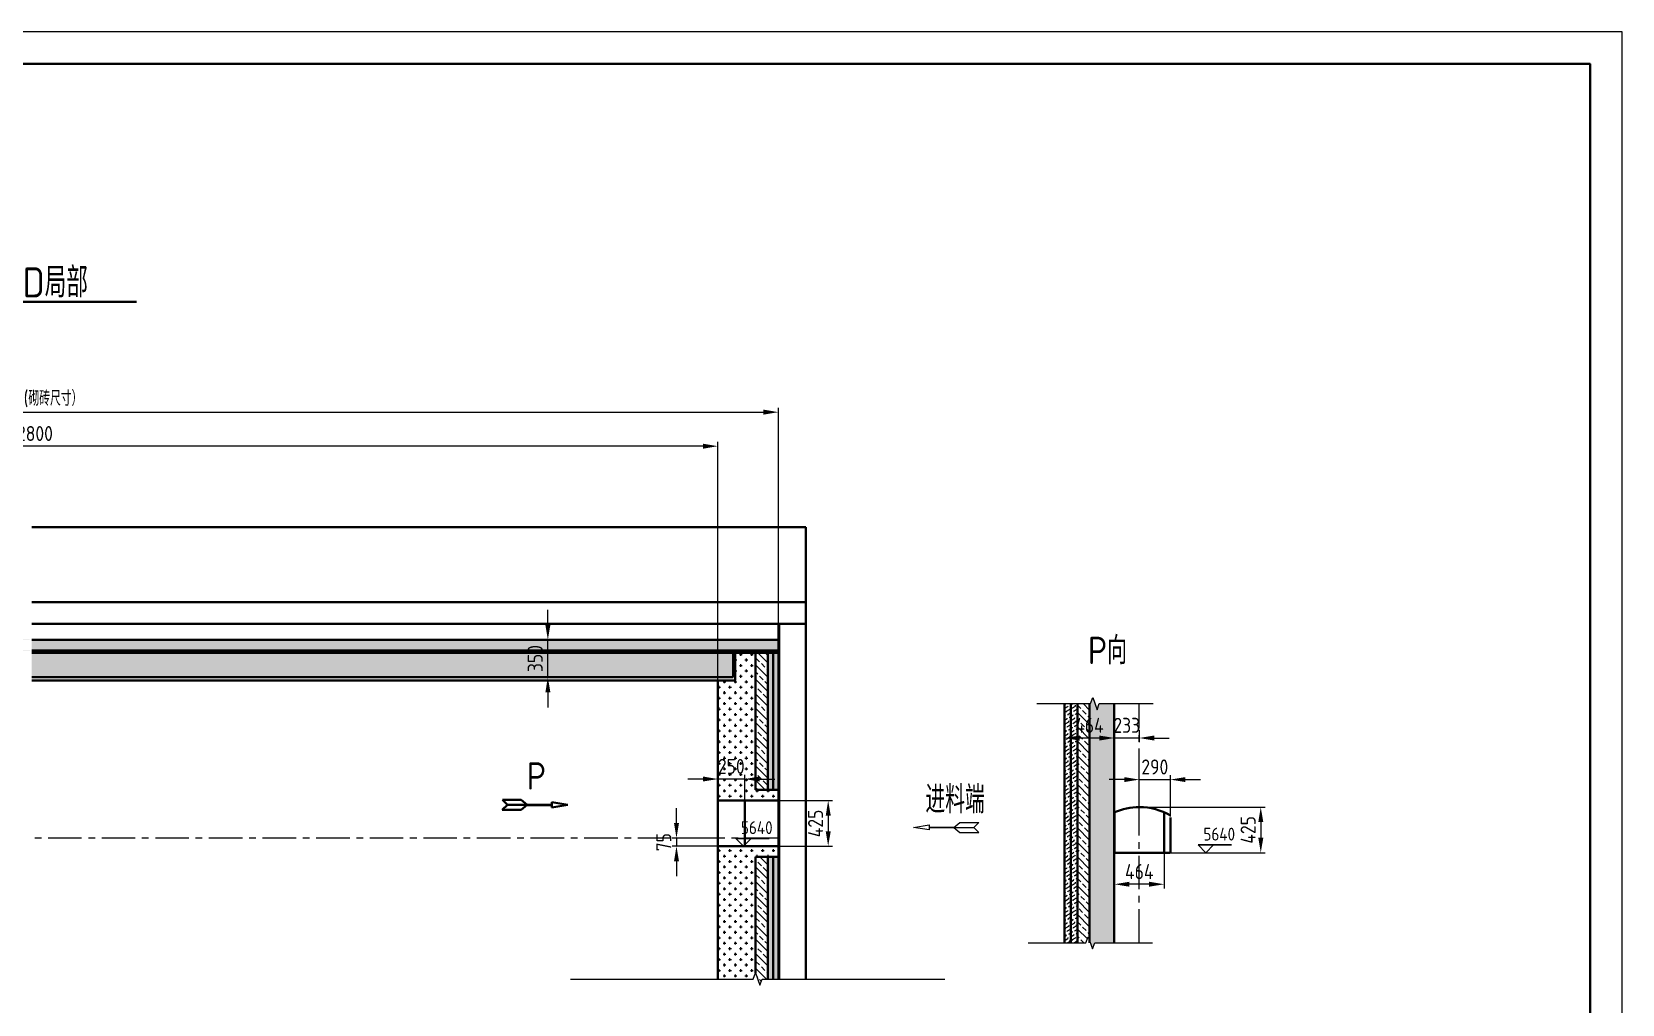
# Model space of a CAD drawing. Header units: millimetres. Extents: x 52110 to 400893, y -153728 to 31997.
# Drawn here: x 334012 to 348847, y -18349 to -9279 of the extents above; entities that cross this region are included whole.
import ezdxf
from ezdxf.enums import TextEntityAlignment as Align

# ---------------------------------------------------------------- set-up
doc = ezdxf.new("R2010")
doc.units = ezdxf.units.MM
doc.header["$LTSCALE"] = 500
doc.linetypes.add('CENTER', pattern=[2, 1.25, -0.25, 0.25, -0.25])
doc.linetypes.add('DASHED2', pattern=[0.375, 0.25, -0.125])
for name, color, linetype, lineweight in [('BIAOZHU', 3, 'Continuous', 25), ('SHI', 7, 'Continuous', 40), ('WEN', 3, 'Continuous', 20), ('XI', 2, 'Continuous', 20), ('XU', 6, 'DASHED2', 20), ('ZHONG', 1, 'CENTER', 20)]:
    doc.layers.add(name, color=color, linetype=linetype, lineweight=lineweight)
doc.styles.add('GB', font='gbenor.shx', dxfattribs={"bigfont": 'gbcbig.shx'})
doc.dimstyles.new('ISO-25$0', dxfattribs={"dimscale": 40, "dimtxt": 3.5, "dimasz": 3.5, "dimexe": 1, "dimexo": 0.2, "dimgap": 1.2, "dimtad": 1, "dimtoh": 1, "dimdec": 1, "dimzin": 9, "dimdsep": 46, "dimtxsty": 'GB', "dimcen": 0, "dimclrd": 3, "dimclre": 3, "dimclrt": 256, "dimadec": 0, "dimazin": 2, "dimtfac": 1, "dimtdec": 1, "dimtix": 1, "dimtmove": 0, "dimatfit": 3, "dimldrblk": 'DOTSMALL', "dimfxl": 0, "dimlwd": -1, "dimlwe": 20, "dimarcsym": 0})
pattern_1 = [(30, (0, 0), (-15.875, 27.4963066), [31.75, -31.75]), (75, (27.496, 15.875), (-15.8750069, 27.4963184), [7.9375, -29.0263, 7.9375, -44.9013])]

# ---------------------------------------------------------------- blocks, each defined once
blk = doc.blocks.new('*D511')
at = {"layer": 'Defpoints', "color": 0}
for p in [(338390, -14950), (338826, -14950), (338390, -15300)]:
    blk.add_point(p, dxfattribs=at)
at = {"layer": 'WEN', "color": 3, "linetype": 'ByBlock'}
for p, q in [((338826, -14810), (338826, -14670)), ((338826, -15300), (338826, -14950)), ((338826, -15440), (338826, -15580))]:
    blk.add_line(p, q, dxfattribs=at)
at = {"layer": 'WEN', "color": 3, "linetype": 'ByBlock', "lineweight": 20}
for p, q in [((338398, -14950), (338866, -14950)), ((338398, -15300), (338866, -15300))]:
    blk.add_line(p, q, dxfattribs=at)
at = {"layer": 'WEN', "color": 3}
for points in [[(338803, -14810), (338850, -14810), (338826, -14950)], [(338803, -15440), (338850, -15440), (338826, -15300)]]:
    blk.add_solid(points, dxfattribs=at)
at = {"layer": 'WEN', "insert": (338708, -15125), "char_height": 140, "attachment_point": 5, "rotation": 90, "style": 'GB'}
blk.add_mtext('350', dxfattribs=at)
blk = doc.blocks.new('_DotSmall')
at = {"color": 0, "linetype": 'ByBlock', "const_width": 0.5}
blk.add_lwpolyline([(-0.0625, 0, 1), (0.0625, 0, 1)], format="xyb", close=True, dxfattribs=at)
blk = doc.blocks.new('*D512')
at = {"layer": 'Defpoints', "color": 0}
for p in [(327612, -13144), (327612, -15425), (340412, -15425)]:
    blk.add_point(p, dxfattribs=at)
at = {"layer": 'WEN', "color": 3, "linetype": 'ByBlock', "lineweight": 20}
for p, q in [((327612, -15417), (327612, -13104)), ((340412, -15417), (340412, -13104))]:
    blk.add_line(p, q, dxfattribs=at)
at = {"layer": 'WEN', "color": 3, "linetype": 'ByBlock'}
blk.add_line((340272, -13144), (327752, -13144), dxfattribs=at)
at = {"layer": 'WEN', "color": 3}
for points in [[(327752, -13121), (327752, -13168), (327612, -13144)], [(340272, -13121), (340272, -13168), (340412, -13144)]]:
    blk.add_solid(points, dxfattribs=at)
at = {"layer": 'WEN', "insert": (334012, -13026), "char_height": 140, "attachment_point": 5, "style": 'GB'}
blk.add_mtext('12800', dxfattribs=at)
blk = doc.blocks.new('*D513')
at = {"layer": 'Defpoints', "color": 0}
for p in [(340977, -12827), (327047, -15070), (340977, -15070)]:
    blk.add_point(p, dxfattribs=at)
at = {"layer": 'WEN', "color": 3, "linetype": 'ByBlock', "lineweight": 20}
for p, q in [((327047, -15062), (327047, -12787)), ((340977, -15062), (340977, -12787))]:
    blk.add_line(p, q, dxfattribs=at)
at = {"layer": 'WEN', "color": 3, "linetype": 'ByBlock'}
blk.add_line((327187, -12827), (340837, -12827), dxfattribs=at)
at = {"layer": 'WEN', "color": 3}
for points in [[(327187, -12803), (327187, -12850), (327047, -12827)], [(340837, -12803), (340837, -12850), (340977, -12827)]]:
    blk.add_solid(points, dxfattribs=at)
at = {"layer": 'WEN', "insert": (334012, -12704), "char_height": 140, "attachment_point": 5, "style": 'GB'}
blk.add_mtext('13930(砌砖尺寸）', dxfattribs=at)
blk = doc.blocks.new('*D516')
at = {"layer": 'Defpoints', "color": 0}
for p in [(340969, -16450), (340969, -16875), (341441, -16875)]:
    blk.add_point(p, dxfattribs=at)
at = {"layer": 'WEN', "color": 3, "linetype": 'ByBlock', "lineweight": 20}
for p, q in [((340977, -16450), (341481, -16450)), ((340977, -16875), (341481, -16875))]:
    blk.add_line(p, q, dxfattribs=at)
at = {"layer": 'WEN', "color": 3, "linetype": 'ByBlock'}
blk.add_line((341441, -16590), (341441, -16735), dxfattribs=at)
at = {"layer": 'WEN', "color": 3}
for points in [[(341418, -16590), (341465, -16590), (341441, -16450)], [(341418, -16735), (341465, -16735), (341441, -16875)]]:
    blk.add_solid(points, dxfattribs=at)
at = {"layer": 'WEN', "insert": (341323, -16663), "char_height": 140, "attachment_point": 5, "rotation": 90, "style": 'GB'}
blk.add_mtext('425', dxfattribs=at)
blk = doc.blocks.new('*D517')
at = {"layer": 'Defpoints', "color": 0}
for p in [(340026, -16875), (340412, -16800), (340412, -16875)]:
    blk.add_point(p, dxfattribs=at)
at = {"layer": 'WEN', "color": 3, "linetype": 'ByBlock'}
for p, q in [((340026, -16660), (340026, -16520)), ((340026, -16800), (340026, -16875)), ((340026, -17015), (340026, -17155))]:
    blk.add_line(p, q, dxfattribs=at)
at = {"layer": 'WEN', "color": 3, "linetype": 'ByBlock', "lineweight": 20}
for p, q in [((340404, -16800), (339986, -16800)), ((340404, -16875), (339986, -16875))]:
    blk.add_line(p, q, dxfattribs=at)
at = {"layer": 'WEN', "color": 3}
for points in [[(340003, -16660), (340049, -16660), (340026, -16800)], [(340003, -17015), (340049, -17015), (340026, -16875)]]:
    blk.add_solid(points, dxfattribs=at)
at = {"layer": 'WEN', "insert": (339908, -16838), "char_height": 140, "attachment_point": 5, "rotation": 90, "style": 'GB'}
blk.add_mtext('75', dxfattribs=at)
blk = doc.blocks.new('正标高')
at = {"layer": 'BIAOZHU'}
for p, q in [((-2.4, 2.4), (8, 2.4)), ((-2.4, 2.4), (0, 0)), ((2.4, 2.4), (0, 0))]:
    blk.add_line(p, q, dxfattribs=at)
at = {"layer": 'BIAOZHU', "style": 'GB', "flags": 10}
blk.add_attdef('+', (-3.12, 3.76), '', height=4, dxfattribs=at)
at = {"layer": 'BIAOZHU', "style": 'GB'}
blk.add_attdef('1000', (-0.7624, 3.76), '', height=4, dxfattribs=at)
blk = doc.blocks.new('箭头细箭')
for p, q in [((-19.07, -1.43), (-17.58, 0.01)), ((-13.55, 1.45), (-19.05, 1.45)), ((-19.05, 1.45), (-17.58, 0.01)), ((-11.83, 0.01), (-17.58, 0.01)), ((-11.83, 0.01), (-13.57, -1.43)), ((-11.83, 0.01), (-13.55, 1.45)), ((-11.83, -0.04), (-11.83, 0.06)), ((-4.64, 0.06), (-11.83, 0.06)), ((-4.64, 0.76), (-4.64, 0.06)), ((0, 0), (-4.64, 0.76)), ((-4.64, -0.74), (0, 0)), ((-13.57, -1.43), (-19.07, -1.43)), ((-4.64, -0.04), (-11.83, -0.04)), ((-4.64, -0.04), (-4.64, -0.74))]:
    blk.add_line(p, q)
blk = doc.blocks.new('*D527')
at = {"layer": 'Defpoints', "color": 0}
for p in [(344343, -16511), (344633, -16936), (345476, -16936)]:
    blk.add_point(p, dxfattribs=at)
at = {"layer": 'WEN', "color": 3, "linetype": 'ByBlock', "lineweight": 20}
for p, q in [((344351, -16511), (345516, -16511)), ((344641, -16936), (345516, -16936))]:
    blk.add_line(p, q, dxfattribs=at)
at = {"layer": 'WEN', "color": 3, "linetype": 'ByBlock'}
blk.add_line((345476, -16651), (345476, -16796), dxfattribs=at)
at = {"layer": 'WEN', "color": 3}
for points in [[(345453, -16651), (345500, -16651), (345476, -16511)], [(345453, -16796), (345500, -16796), (345476, -16936)]]:
    blk.add_solid(points, dxfattribs=at)
at = {"layer": 'WEN', "insert": (345358, -16723), "char_height": 140, "attachment_point": 5, "rotation": 90, "style": 'GB'}
blk.add_mtext('425', dxfattribs=at)
blk = doc.blocks.new('*D528')
at = {"layer": 'Defpoints', "color": 0}
for p in [(344633, -16254), (344343, -16605), (344633, -16605)]:
    blk.add_point(p, dxfattribs=at)
at = {"layer": 'WEN', "color": 3, "linetype": 'ByBlock'}
for p, q in [((344203, -16254), (344063, -16254)), ((344343, -16254), (344633, -16254)), ((344773, -16254), (344913, -16254))]:
    blk.add_line(p, q, dxfattribs=at)
at = {"layer": 'WEN', "color": 3, "linetype": 'ByBlock', "lineweight": 20}
for p, q in [((344343, -16597), (344343, -16214)), ((344633, -16597), (344633, -16214))]:
    blk.add_line(p, q, dxfattribs=at)
at = {"layer": 'WEN', "color": 3}
for points in [[(344203, -16231), (344203, -16277), (344343, -16254)], [(344773, -16231), (344773, -16277), (344633, -16254)]]:
    blk.add_solid(points, dxfattribs=at)
at = {"layer": 'WEN', "insert": (344488, -16136), "char_height": 140, "attachment_point": 5, "style": 'GB'}
blk.add_mtext('290', dxfattribs=at)
blk = doc.blocks.new('*D529')
at = {"layer": 'Defpoints', "color": 0}
for p in [(344110, -15782), (344110, -15866), (344343, -15782)]:
    blk.add_point(p, dxfattribs=at)
at = {"layer": 'WEN', "color": 3, "linetype": 'ByBlock'}
for p, q in [((343970, -15866), (343830, -15866)), ((344343, -15866), (344110, -15866)), ((344483, -15866), (344623, -15866))]:
    blk.add_line(p, q, dxfattribs=at)
at = {"layer": 'WEN', "color": 3, "linetype": 'ByBlock', "lineweight": 20}
for p, q in [((344110, -15790), (344110, -15906)), ((344343, -15790), (344343, -15906))]:
    blk.add_line(p, q, dxfattribs=at)
at = {"layer": 'WEN', "color": 3}
for points in [[(343970, -15843), (343970, -15890), (344110, -15866)], [(344483, -15843), (344483, -15890), (344343, -15866)]]:
    blk.add_solid(points, dxfattribs=at)
at = {"layer": 'WEN', "insert": (344226, -15748), "char_height": 140, "attachment_point": 5, "style": 'GB'}
blk.add_mtext('233', dxfattribs=at)
blk = doc.blocks.new('*D530')
at = {"layer": 'Defpoints', "color": 0}
for p in [(344111, -16929), (344575, -16936), (344111, -17230)]:
    blk.add_point(p, dxfattribs=at)
at = {"layer": 'WEN', "color": 3, "linetype": 'ByBlock', "lineweight": 20}
for p, q in [((344111, -16937), (344111, -17270)), ((344575, -16944), (344575, -17270))]:
    blk.add_line(p, q, dxfattribs=at)
at = {"layer": 'WEN', "color": 3, "linetype": 'ByBlock'}
blk.add_line((344435, -17230), (344251, -17230), dxfattribs=at)
at = {"layer": 'WEN', "color": 3}
for points in [[(344251, -17207), (344251, -17253), (344111, -17230)], [(344435, -17207), (344435, -17253), (344575, -17230)]]:
    blk.add_solid(points, dxfattribs=at)
at = {"layer": 'WEN', "insert": (344343, -17112), "char_height": 140, "attachment_point": 5, "style": 'GB'}
blk.add_mtext('464', dxfattribs=at)
blk = doc.blocks.new('*D531')
at = {"layer": 'Defpoints', "color": 0}
for p in [(343646, -15866), (343646, -15866), (344110, -15866)]:
    blk.add_point(p, dxfattribs=at)
at = {"layer": 'WEN', "color": 3, "linetype": 'ByBlock', "lineweight": 20}
for p, q in [((343646, -15858), (343646, -15826)), ((344110, -15858), (344110, -15826))]:
    blk.add_line(p, q, dxfattribs=at)
at = {"layer": 'WEN', "color": 3, "linetype": 'ByBlock'}
blk.add_line((343970, -15866), (343786, -15866), dxfattribs=at)
at = {"layer": 'WEN', "color": 3}
for points in [[(343786, -15843), (343786, -15890), (343646, -15866)], [(343970, -15843), (343970, -15890), (344110, -15866)]]:
    blk.add_solid(points, dxfattribs=at)
at = {"layer": 'WEN', "insert": (343878, -15748), "char_height": 140, "attachment_point": 5, "style": 'GB'}
blk.add_mtext('464', dxfattribs=at)
blk = doc.blocks.new('*D597')
at = {"layer": 'Defpoints', "color": 0}
for p in [(340412, -16249), (340412, -16450), (340662, -16450)]:
    blk.add_point(p, dxfattribs=at)
at = {"layer": 'WEN', "color": 3, "linetype": 'ByBlock'}
for p, q in [((340272, -16249), (340132, -16249)), ((340662, -16249), (340412, -16249)), ((340802, -16249), (340942, -16249))]:
    blk.add_line(p, q, dxfattribs=at)
at = {"layer": 'WEN', "color": 3, "linetype": 'ByBlock', "lineweight": 20}
for p, q in [((340412, -16442), (340412, -16209)), ((340662, -16442), (340662, -16209))]:
    blk.add_line(p, q, dxfattribs=at)
at = {"layer": 'WEN', "color": 3}
for points in [[(340272, -16225), (340272, -16272), (340412, -16249)], [(340802, -16225), (340802, -16272), (340662, -16249)]]:
    blk.add_solid(points, dxfattribs=at)
at = {"layer": 'WEN', "insert": (340537, -16131), "char_height": 140, "attachment_point": 5, "style": 'GB'}
blk.add_mtext('250', dxfattribs=at)

msp = doc.modelspace()

# ---------------------------------------------------------------- hatches: boundary and pattern name
at = {"layer": 'WEN'}
h = msp.add_hatch(dxfattribs=at)
h.set_pattern_fill('ANSI33', color=256, scale=15, angle=90, style=0)
h.paths.add_polyline_path([(327262.4915, -15903.51576), (327147.4915, -15903.51576), (327147.4915, -16375.08698), (327262.4915, -16375.08698)])
h.paths.add_polyline_path([(327262.4915, -15070.08698), (327147.4915, -15070.08698), (327147.4915, -15525.89172), (327262.4915, -15525.89172)])
h.paths.add_polyline_path([(327262.4915, -17085.08698), (327147.4915, -17085.08698), (327147.4915, -18114.23991), (327262.4915, -18114.23991)])
h.paths.add_polyline_path([(327187.57526, -17323.84243), (327472.40775, -17323.84243), (327472.40775, -17138.77372), (327187.57526, -17138.77372)], flags=9)
h.paths.add_polyline_path([(329184.6573, -15265.13291), (329184.6573, -14985.04105), (329004.77887, -14985.04105), (329004.77887, -15265.13291)], flags=9)
h.paths.add_polyline_path([(330301.53389, -13805.15334), (330603.88834, -13805.15334), (330603.88834, -13647.34482), (330301.53389, -13647.34482)], flags=9)
h.paths.add_polyline_path([(330241.72545, -13774.43365), (330305.72545, -13774.43365), (330305.72545, -13710.43365), (330241.72545, -13710.43365)], flags=9)
h.paths.add_polyline_path([(332111.99214, -16709.958), (332393.20535, -16709.958), (332393.20535, -16568.74479), (332111.99214, -16568.74479)], flags=9)
h.paths.add_polyline_path([(332054.79968, -16682.28033), (332114.79968, -16682.28033), (332114.79968, -16622.28033), (332054.79968, -16622.28033)], flags=9)
h.paths.add_polyline_path([(333802.44557, -13125.56001), (334222.53743, -13125.56001), (334222.53743, -12944.65778), (333802.44557, -12944.65778)], flags=9)
h.paths.add_polyline_path([(333548.07632, -12813.8259), (334476.90668, -12813.8259), (334476.90668, -12603.31119), (333548.07632, -12603.31119)], flags=9)
h.paths.add_polyline_path([(326350.03086, -15611.0867), (326639.47241, -15611.0867), (326639.47241, -15463.14121), (326350.03086, -15463.14121)], flags=9)
h.paths.add_polyline_path([(326299.9447, -15582.28698), (326359.9447, -15582.28698), (326359.9447, -15522.28698), (326299.9447, -15522.28698)], flags=9)
h.paths.add_polyline_path([(326429.94519, -16639.96465), (326731.1584, -16639.96465), (326731.1584, -16498.75145), (326429.94519, -16498.75145)], flags=9)
h.paths.add_polyline_path([(326372.75273, -16612.28698), (326432.75273, -16612.28698), (326432.75273, -16552.28698), (326372.75273, -16552.28698)], flags=9)
h.paths.add_polyline_path([(327037.47224, -16594.81591), (327185.49305, -16594.81591), (327185.49305, -16503.56413), (327037.47224, -16503.56413)], flags=9)
h.paths.add_polyline_path([(327883.75098, -16866.66989), (327883.75098, -16593.50407), (327702.98162, -16593.50407), (327702.98162, -16866.66989)], flags=9)
h.paths.add_polyline_path([(326600.9926, -17163.46624), (326600.9926, -16906.70771), (326425.90073, -16906.70771), (326425.90073, -17163.46624)], flags=9)
h.paths.add_polyline_path([(328165.79742, -16928.46624), (328165.79742, -16531.70771), (327985.919, -16531.70771), (327985.919, -16928.46624)], flags=9)
h.paths.add_polyline_path([(326164.92699, -16910.96624), (326164.92699, -16549.20771), (325985.04856, -16549.20771), (325985.04856, -16910.96624)], flags=9)
h.paths.add_polyline_path([(333548.07632, -20351.78355), (334476.90668, -20351.78355), (334476.90668, -20141.26884), (333548.07632, -20141.26884)], flags=9)
h.paths.add_polyline_path([(323336.53687, -15897.91464), (323593.2954, -15897.91464), (323593.2954, -15718.03622), (323336.53687, -15718.03622)], flags=9)
h.paths.add_polyline_path([(323114.99989, -17381.88386), (323399.83238, -17381.88386), (323399.83238, -17196.81515), (323114.99989, -17196.81515)], flags=9)
h.paths.add_polyline_path([(329048.82368, -15998.14879), (329070.17683, -15754.08109), (328895.75125, -15738.82082), (328874.39809, -15982.88853)], flags=9)
h.paths.add_polyline_path([(328101.19848, -16150.90643), (328295.29102, -16178.18436), (328330.36264, -15928.63681), (328136.2701, -15901.35888)], flags=9)
h.paths.add_polyline_path([(326512.39567, -15891.72699), (326706.48821, -15919.00491), (326741.55983, -15669.45736), (326547.46729, -15642.17943)], flags=9)
h.paths.add_polyline_path([(326916.11403, -16538.49404), (326916.11403, -16246.67992), (326731.04532, -16246.67992), (326731.04532, -16538.49404)], flags=9)
h.paths.add_polyline_path([(324283.9138, -16893.42031), (324283.9138, -16566.75365), (324103.01157, -16566.75365), (324103.01157, -16893.42031)], flags=9)
h.paths.add_polyline_path([(327983.30936, -15264.83138), (328120.96684, -15503.26113), (328277.09576, -15413.12005), (328139.43828, -15174.6903)], flags=9)
h.paths.add_polyline_path([(327931.9118, -16154.45198), (328069.56928, -15916.02223), (327913.44036, -15825.88116), (327775.78288, -16064.31091)], flags=9)
h.paths.add_polyline_path([(322545.01322, -16919.16989), (322545.01322, -16541.00407), (322365.18073, -16541.00407), (322365.18073, -16919.16989)], flags=9)
h.paths.add_polyline_path([(322890.20236, -15679.60413), (323124.42608, -15679.60413), (323124.42608, -15469.95707), (322890.20236, -15469.95707)], flags=9)
h.paths.add_polyline_path([(324341.82268, -22807.93309), (324782.76385, -22807.93309), (324782.76385, -22430.99191), (324341.82268, -22430.99191)], flags=9)
h.paths.add_polyline_path([(328517.27181, -23852.15571), (328741.27181, -23852.15571), (328741.27181, -23564.15571), (328517.27181, -23564.15571)], flags=9)
h.paths.add_polyline_path([(343832.47439, -15254.39188), (344252.08223, -15254.39188), (344252.08223, -14877.4507), (343832.47439, -14877.4507)], flags=9)
h.paths.add_polyline_path([(338613.29946, -16385.30824), (338815.96613, -16385.30824), (338815.96613, -16097.30824), (338613.29946, -16097.30824)], flags=9)
h.paths.add_polyline_path([(322901.19078, -15436.91611), (323219.19078, -15436.91611), (323219.19078, -15274.91611), (322901.19078, -15274.91611)], flags=9)
h.paths.add_polyline_path([(346946.53232, -26725.90639), (348348.45069, -26725.90639), (348348.45069, -26512.36834), (346946.53232, -26512.36834)], flags=9)
h.paths.add_polyline_path([(347855.84389, -26060.60864), (348459.13911, -26060.60864), (348459.13911, -25893.27307), (347855.84389, -25893.27307)], flags=9)
h.paths.add_polyline_path([(326005.80331, -25211.88112), (326634.0386, -25211.88112), (326634.0386, -24834.93995), (326005.80331, -24834.93995)], flags=9)
h.paths.add_polyline_path([(341735.78376, -23928.63141), (342525.93082, -23928.63141), (342525.93082, -23711.83729), (341735.78376, -23711.83729)], flags=9)
h.paths.add_polyline_path([(333532.90151, -19347.2982), (334562.65641, -19347.2982), (334562.65641, -18930.38643), (333532.90151, -18930.38643)], flags=9)
h.paths.add_polyline_path([(341606.0499, -23761.28839), (342481.16754, -23761.28839), (342481.16754, -23546.87662), (341606.0499, -23546.87662)], flags=9)
h.paths.add_polyline_path([(347937.4961, -25896.32964), (348377.48691, -25896.32964), (348377.48691, -25697.55206), (347937.4961, -25697.55206)], flags=9)
h.paths.add_polyline_path([(347172.86834, -25907.40942), (347612.11467, -25907.40942), (347612.11467, -25710.86531), (347172.86834, -25710.86531)], flags=9)
h.paths.add_polyline_path([(346420.63489, -25915.53839), (346864.34812, -25915.53839), (346864.34812, -25714.52736), (346420.63489, -25714.52736)], flags=9)
h.paths.add_polyline_path([(345790.04206, -26628.52615), (346084.94095, -26628.52615), (346084.94095, -26429.74858), (345790.04206, -26429.74858)], flags=9)
h.paths.add_polyline_path([(345841.18408, -26788.56979), (346033.79893, -26788.56979), (346033.79893, -26629.70494), (345841.18408, -26629.70494)], flags=9)
h.paths.add_polyline_path([(346309.4034, -26756.12266), (346705.57987, -26756.12266), (346705.57987, -26482.15207), (346309.4034, -26482.15207)], flags=9)
h.paths.add_polyline_path([(346379.27459, -26415.14839), (347562.86867, -26415.14839), (347562.86867, -26102.46457), (346379.27459, -26102.46457)], flags=9)
h.paths.add_polyline_path([(347224.61007, -26086.2927), (347560.37294, -26086.2927), (347560.37294, -25891.98203), (347224.61007, -25891.98203)], flags=9)
h.paths.add_polyline_path([(346472.37661, -26092.1882), (346812.60639, -26092.1882), (346812.60639, -25897.87754), (346472.37661, -25897.87754)], flags=9)
h.paths.add_polyline_path([(344974.73564, -26282.6766), (346101.14189, -26282.6766), (346101.14189, -26079.43211), (344974.73564, -26079.43211)], flags=9)
h.paths.add_polyline_path([(345127.0641, -26626.2927), (345427.91888, -26626.2927), (345427.91888, -26431.98203), (345127.0641, -26431.98203)], flags=9)
h.paths.add_polyline_path([(345139.61255, -26785.1413), (345415.37043, -26785.1413), (345415.37043, -26633.13343), (345139.61255, -26633.13343)], flags=9)
h.paths.add_polyline_path([(343263.52092, -26269.64288), (343631.46209, -26269.64288), (343631.46209, -26068.63185), (343263.52092, -26068.63185)], flags=9)
h.paths.add_polyline_path([(343261.28746, -26629.64288), (343633.69555, -26629.64288), (343633.69555, -26428.63185), (343261.28746, -26428.63185)], flags=9)
h.paths.add_polyline_path([(343264.2654, -26451.87634), (343630.71761, -26451.87634), (343630.71761, -26246.39839), (343264.2654, -26246.39839)], flags=9)
h.paths.add_polyline_path([(343264.2654, -26805.17597), (343630.71761, -26805.17597), (343630.71761, -26613.09876), (343264.2654, -26613.09876)], flags=9)
h.paths.add_polyline_path([(343827.34445, -26080.90207), (346003.2268, -26080.90207), (346003.2268, -25715.60795), (343827.34445, -25715.60795)], flags=9)
h.paths.add_polyline_path([(342299.6359, -16644.42106), (342956.10649, -16644.42106), (342956.10649, -16267.47989), (342299.6359, -16267.47989)], flags=9)
h.paths.add_polyline_path([(325499.05218, -16505.67376), (326289.19924, -16505.67376), (326289.19924, -16288.87964), (325499.05218, -16288.87964)], flags=9)
h.paths.add_polyline_path([(325097.37159, -17211.35227), (325887.51865, -17211.35227), (325887.51865, -16994.55816), (325097.37159, -16994.55816)], flags=9)
h.paths.add_polyline_path([(333532.90151, -11809.34055), (334562.65641, -11809.34055), (334562.65641, -11392.42878), (333532.90151, -11392.42878)], flags=9)
h.paths.add_polyline_path([(325159.88377, -17015.31603), (325946.85436, -17015.31603), (325946.85436, -16798.52191), (325159.88377, -16798.52191)], flags=9)
h.paths.add_polyline_path([(325543.4184, -16340.31603), (326435.21252, -16340.31603), (326435.21252, -16123.52191), (325543.4184, -16123.52191)], flags=9)
h = msp.add_hatch(dxfattribs=at)
h.set_pattern_fill('HEX', color=256, scale=10, style=0)
h.set_pattern_definition([(0, (0, 0), (0, 54.9926), [31.75, -63.5]), (120, (0, 0), (-47.624989, -27.4963), [31.75, -63.5]), (60, (31.75, 0), (-47.624989, 27.4963), [31.75, -63.5])])
h.paths.add_polyline_path([(340977.4915, -14950.08698), (334012.4915, -14950.08698), (334012.4915, -15050.08698), (340977.4915, -15050.08698)])
edge = h.paths.add_edge_path()
edge.add_line((327047.4915, -14950.08698), (334012.4915, -14950.08698))
edge.add_line((327047.4915, -15050.08698), (334012.4915, -15050.08698))
h = msp.add_hatch(dxfattribs=at)
h.set_pattern_fill('FLEX', color=256, scale=5, angle=30, style=0)
h.set_pattern_definition(pattern_1)
edge = h.paths.add_edge_path()
edge.add_line((340977.4915, -15050.08698), (334012.4915, -15050.08698))
edge.add_line((340977.4915, -15070.08698), (334012.4915, -15070.08698))
h = msp.add_hatch(dxfattribs=at)
h.set_pattern_fill('CROSS', color=256, scale=8, style=0)
h.paths.add_polyline_path([(340554.4915, -15070.08698), (334012.4915, -15070.08698), (334012.4915, -15300.08698), (340554.4915, -15300.08698)])
h = msp.add_hatch(dxfattribs=at)
h.set_pattern_fill('CROSS', color=256, scale=8, style=0)
h.paths.add_polyline_path([(340762.4915, -15070.08698), (340574.4915, -15070.08698), (340574.4915, -15330.08698), (340412.4915, -15330.08698), (340412.4915, -16450.08698), (340977.4915, -16450.08698), (340977.4915, -16350.08698), (340762.4915, -16350.08698)])
h.paths.add_polyline_path([(340395.96427, -16234.66565), (340679.01873, -16234.66565), (340679.01873, -16048.97686), (340395.96427, -16048.97686)], flags=9)
h = msp.add_hatch(dxfattribs=at)
h.set_pattern_fill('ANSI33', color=256, scale=15, angle=90, style=0)
h.paths.add_polyline_path([(340877.4915, -15070.08698), (340762.4915, -15070.08698), (340762.4915, -16350.08698), (340877.4915, -16350.08698)])
h.paths.add_polyline_path([(340877.4915, -16975.08698), (340762.4915, -16975.08698), (340762.4915, -18057.85835), (340803.53392, -18170.62146), (340824.05513, -18114.23991), (340877.4915, -18114.23991)])
h = msp.add_hatch(dxfattribs=at)
h.set_pattern_fill('FLEX', color=256, scale=5, angle=30, style=0)
h.set_pattern_definition(pattern_1)
h.paths.add_polyline_path([(340977.4915, -15070.08698), (340927.4915, -15070.08698), (340927.4915, -16350.08698), (340977.4915, -16350.08698)])
h.paths.add_polyline_path([(340927.4915, -15070.08698), (340877.4915, -15070.08698), (340877.4915, -16350.08698), (340927.4915, -16350.08698)])
h.paths.add_polyline_path([(340977.4915, -16975.08698), (340927.4915, -16975.08698), (340927.4915, -18114.23991), (340977.4915, -18114.23991)])
h.paths.add_polyline_path([(340927.4915, -16975.08698), (340877.4915, -16975.08698), (340877.4915, -18114.23991), (340927.4915, -18114.23991)])
h = msp.add_hatch(dxfattribs=at)
h.set_pattern_fill('CROSS', color=256, scale=8, style=0)
h.paths.add_polyline_path([(323539.91614, -16140.04579), (323311.98472, -16140.04579), (323291.46351, -16196.42734), (323250.42109, -16083.66423), (323229.89988, -16140.04579), (323189.91614, -16140.04579), (323189.91614, -16555.89172), (322974.91614, -16555.89172), (322974.91614, -16657.58698), (323431.77403, -16657.58698), (323539.91614, -16470.27936)])
h.paths.add_polyline_path([(323431.77403, -16802.58698), (322974.91614, -16802.58698), (322974.91614, -16933.51576), (323189.91614, -16933.51576), (323189.91614, -17050.08698), (323230.95855, -17162.85009), (323251.47976, -17106.46854), (323539.91614, -17106.46854), (323539.91614, -16989.8946)])
h.paths.add_polyline_path([(344109.83751, -15545.5706), (343969.91126, -15545.5706), (343949.39005, -15601.95216), (343908.34763, -15489.18905), (343887.82642, -15545.5706), (343879.83751, -15545.5706), (343879.83751, -17756.91224), (343907.40601, -17832.65607), (343927.92722, -17776.27451), (344109.83751, -17776.27451)])
h.paths.add_polyline_path([(343726.17084, -15847.48678), (344029.50418, -15847.48678), (344029.50418, -15667.25056), (343726.17084, -15667.25056)], flags=9)
h = msp.add_hatch(dxfattribs=at)
h.set_pattern_fill('FLEX', color=256, scale=5, angle=30, style=0)
h.set_pattern_definition(pattern_1)
h.paths.add_polyline_path([(343705.83751, -15545.5706), (343645.83751, -15545.5706), (343645.83751, -17776.27451), (343705.83751, -17776.27451)])
h.paths.add_polyline_path([(343765.83751, -15545.5706), (343705.83751, -15545.5706), (343705.83751, -17776.27451), (343765.83751, -17776.27451)])
h = msp.add_hatch(dxfattribs=at)
h.set_pattern_fill('ANSI33', color=256, scale=15, angle=90, style=0)
h.paths.add_polyline_path([(343879.83751, -15545.5706), (343765.83751, -15545.5706), (343765.83751, -17776.27451), (343845.84238, -17776.27451), (343866.36359, -17719.89296), (343879.83751, -17756.91224)])
h = msp.add_hatch(dxfattribs=at)
h.set_pattern_fill('CROSS', color=256, scale=8, style=0)
h.paths.add_polyline_path([(340762.4915, -16975.08698), (340977.4915, -16975.08698), (340977.4915, -16875.08698), (340412.4915, -16875.08698), (340412.4915, -18114.23991), (340741.97029, -18114.23991), (340762.4915, -18057.85835)])

# ---------------------------------------------------------------- linework, layer by layer
at = {"layer": 'SHI'}
for p, q in [((333113.69715, -11797.55133), (334989.29112, -11797.55133)), ((341232.4915, -13900.08698), (334012.4915, -13900.08698)), ((341232.4915, -14800.08698), (341232.4915, -13900.08698)), ((341232.4915, -14600.08698), (334012.4915, -14600.08698)), ((341232.4915, -14800.08698), (334012.4915, -14800.08698)), ((340977.4915, -14800.08698), (340977.4915, -18114.23991)), ((340982.4915, -14800.08698), (340982.4915, -18114.23991)), ((341232.4915, -14800.08698), (341232.4915, -15535.08033)), ((340977.4915, -14950.08698), (334012.4915, -14950.08698)), ((340977.4915, -15050.08698), (334012.4915, -15050.08698)), ((340977.4915, -15070.08698), (334012.4915, -15070.08698)), ((340554.4915, -15300.08698), (340554.4915, -15070.08698)), ((340574.4915, -15330.08698), (340574.4915, -15070.08698)), ((340762.4915, -15070.08698), (340762.4915, -16350.08698)), ((340877.4915, -15070.08698), (340877.4915, -16350.08698)), ((340927.4915, -15070.08698), (340927.4915, -16350.08698)), ((340554.4915, -15300.08698), (334012.4915, -15300.08698)), ((340574.4915, -15330.08698), (334012.4915, -15330.08698)), ((340412.4915, -15330.08698), (340412.4915, -18114.23991)), ((341232.4915, -15535.08033), (341232.4915, -18114.23991)), ((343645.83751, -15545.5706), (343645.83751, -17776.27451)), ((343705.83751, -15545.5706), (343705.83751, -17776.27451)), ((343765.83751, -15545.5706), (343765.83751, -17776.27451)), ((343879.83751, -15545.5706), (343879.83751, -17776.27451)), ((344109.83751, -15545.5706), (344109.83751, -17776.27451)), ((340977.4915, -16450.08698), (340412.4915, -16450.08698)), ((340662.4915, -16450.08698), (340662.4915, -16875.08698)), ((340977.4915, -16350.08698), (340762.4915, -16350.08698)), ((344110.83751, -16559.14952), (344110.83751, -16935.5464)), ((344574.83751, -16558.90705), (344574.83751, -16935.5464)), ((344632.83751, -16608.17819), (344632.83751, -16935.5464)), ((340977.4915, -16875.08698), (340412.4915, -16875.08698)), ((340762.4915, -16975.08698), (340762.4915, -18057.85835)), ((340977.4915, -16975.08698), (340762.4915, -16975.08698)), ((340877.4915, -16975.08698), (340877.4915, -18114.23991)), ((340927.4915, -16975.08698), (340927.4915, -18114.23991)), ((344110.83751, -16935.5464), (344632.6031, -16935.5464))]:
    msp.add_line(p, q, dxfattribs=at)
msp.add_lwpolyline([(319927.4915, -26799.13736), (348547.4915, -26799.13736), (348547.4915, -9579.13736), (319927.4915, -9579.13736)], close=True, dxfattribs=at)
for centre, start, end in [((344343.25389, -17090.54638), 89.986289085, 113.623065657), ((344342.97631, -17090.54638), 60.015830738, 90.013710915)]:
    msp.add_arc(centre, 580, start, end, dxfattribs=at)
at = {"layer": 'WEN'}
msp.add_line((344574.83751, -16647.63034), (344574.83751, -16935.5464), dxfattribs=at)
for points in [[(343386.78935, -15545.5706), (343887.82642, -15545.5706), (343908.34763, -15489.18905), (343949.39005, -15601.95216), (343969.91126, -15545.5706), (344470.94833, -15545.5706)], [(343306.2744, -17776.27451), (343845.84238, -17776.27451), (343866.36359, -17719.89296), (343907.40601, -17832.65607), (343927.92722, -17776.27451), (344467.49521, -17776.27451)], [(339036.61964, -18114.23991), (340741.97029, -18114.23991), (340762.4915, -18057.85835), (340803.53392, -18170.62146), (340824.05513, -18114.23991), (342529.40578, -18114.23991)]]:
    msp.add_lwpolyline(points, dxfattribs=at)
at = {"layer": 'XI'}
msp.add_lwpolyline([(319177.4915, -27099.13736), (348847.4915, -27099.13736), (348847.4915, -9279.13736), (319177.4915, -9279.13736)], close=True, dxfattribs=at)
at = {"layer": 'XU', "ltscale": 0.5}
msp.add_line((344632.83751, -16915.53975), (344632.83751, -16935.5464), dxfattribs=at)
at = {"layer": 'ZHONG', "color": 1, "ltscale": 0.5}
for p, q in [((344342.83751, -17776.27451), (344342.83751, -15545.5706)), ((340977.4915, -16800.08698), (334012.4915, -16800.08698))]:
    msp.add_line(p, q, dxfattribs=at)

# ---------------------------------------------------------------- block references
at = {"layer": 'SHI', "xscale": 32, "yscale": 32, "zscale": 32}
msp.add_blockref('箭头细箭', (339011.59787, -16490.08427), dxfattribs=at)
at = {"layer": 'SHI'}
ref = msp.add_blockref('正标高', (340650.30482, -16875.08698), dxfattribs=dict(at, xscale=30, yscale=30, zscale=30))
ref.add_attrib('1000', '5640', (340627.43282, -16762.28698), dxfattribs={"layer": 'BIAOZHU', "height": 120, "style": 'GB'})
ref = msp.add_blockref('正标高', (344964.12912, -16935.5464), dxfattribs=dict(at, xscale=30, yscale=30, zscale=30))
ref.add_attrib('1000', '5640', (344941.25712, -16822.7464), dxfattribs={"layer": 'BIAOZHU', "height": 120, "style": 'GB'})
at = {"layer": 'WEN', "xscale": -32, "yscale": 32, "zscale": 32}
msp.add_blockref('箭头细箭', (342235.73544, -16700.17257), dxfattribs=at)

# ---------------------------------------------------------------- texts
at = {"layer": 'SHI', "style": 'GB'}
for s, p in [('P向', (343863.29791, -15177.4507)), ('P', (338629.29946, -16347.97491)), ('进料端', (342348.34179, -16567.47989))]:
    msp.add_text(s, height=256, dxfattribs=at).set_placement(p)
at = {"layer": 'WEN', "style": 'GB'}
msp.add_text('D-D局部', height=280, dxfattribs=at).set_placement((334047.77896, -11600.88467), align=Align.MIDDLE)

# ---------------------------------------------------------------- dimensions: what is measured, and where the dimension line sits
at = {"layer": 'WEN'}
dim = msp.add_linear_dim(base=(340977.4915, -12826.8259), p1=(327047.4915, -15070.08698), p2=(340977.4915, -15070.08698), text='<>(砌砖尺寸）', dimstyle='ISO-25$0', override={"dimatfit": 0, "dimfxl": 1.8}, dxfattribs=at)
dim.commit()
dim.dimension.update_dxf_attribs({"geometry": '*D513', "text_midpoint": (334012.4915, -12704.22174)})
for base, p1, p2, override, picture, middle in [((327612.4915, -13144.34741), (340412.4915, -15425.32464), (327612.4915, -15425.32464), {"dimatfit": 0, "dimfxl": 1.8}, '*D512', (334012.4915, -13026.34741)), ((343645.83751, -15866.32012), (344109.83751, -15866.32012), (343645.83751, -15866.32012), {"dimatfit": 0, "dimfxl": 1.25}, '*D531', (343877.83751, -15748.32012)), ((344109.83751, -15866.32012), (344342.83751, -15782.1661), (344109.83751, -15782.1661), {"dimatfit": 0, "dimfxl": 1.25}, '*D529', (344226.33751, -15748.32012)), ((340412.4915, -16248.6665), (340662.4915, -16450.08698), (340412.4915, -16450.08698), {"dimatfit": 0, "dimfxl": 1.25}, '*D597', (340537.4915, -16130.6665)), ((344632.83751, -16253.97959), (344342.83751, -16605.27358), (344632.83751, -16605.27358), {"dimatfit": 0, "dimfxl": 1.25}, '*D528', (344487.83751, -16135.97959)), ((344110.83751, -17229.96647), (344574.83751, -16935.5464), (344110.83751, -16929.14918), {"dimatfit": 0, "dimfxl": 1.25}, '*D530', (344342.83751, -17111.96647))]:
    dim = msp.add_linear_dim(base=base, p1=p1, p2=p2, dimstyle='ISO-25$0', override=override, dxfattribs=at)
    dim.commit()
    dim.dimension.update_dxf_attribs({"geometry": picture, "text_midpoint": middle})
for base, p1, p2, override, picture, middle in [((338826.32487, -14950.08698), (338390.21242, -15300.08698), (338390.21242, -14950.08698), {"dimatfit": 0, "dimfxl": 1.25}, '*D511', (338708.32487, -15125.08698)), ((341441.48348, -16875.08698), (340969.4915, -16450.08698), (340969.4915, -16875.08698), {"dimatfit": 0, "dimfxl": 1.8}, '*D516', (341323.48348, -16662.58698)), ((340026.06058, -16875.08698), (340412.4915, -16800.08698), (340412.4915, -16875.08698), {"dimatfit": 0, "dimfxl": 1.8}, '*D517', (339908.06058, -16837.58698)), ((345476.24203, -16935.5464), (344342.83751, -16510.5464), (344632.83751, -16935.5464), {"dimatfit": 0, "dimfxl": 1.8}, '*D527', (345358.24203, -16723.0464))]:
    dim = msp.add_linear_dim(base=base, p1=p1, p2=p2, angle=90, dimstyle='ISO-25$0', override=override, dxfattribs=at)
    dim.commit()
    dim.dimension.update_dxf_attribs({"geometry": picture, "text_midpoint": middle})

doc.saveas('drawing.dxf')
